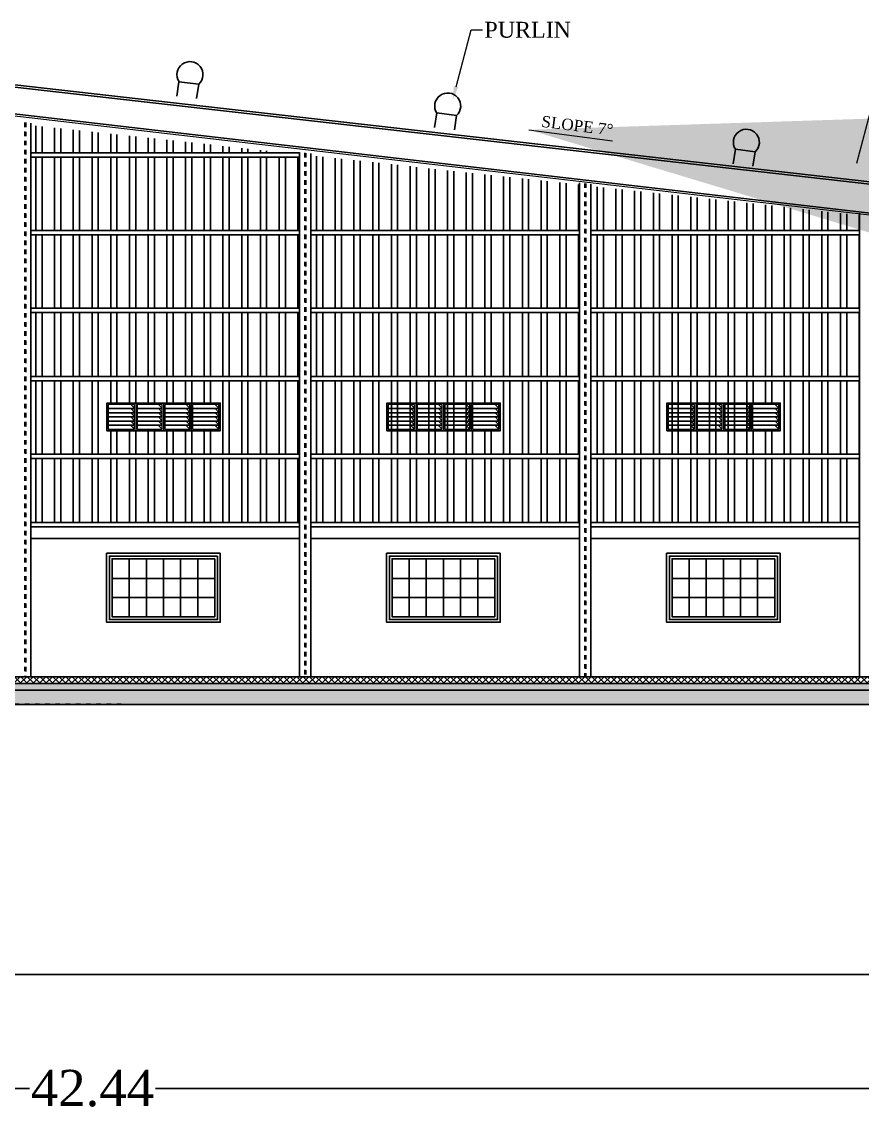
# Model space of a CAD drawing. Header units: metres. Extents: x -80702 to -80622, y -97322 to -97193.
# Drawn here: x -80652.72 to -80634.2, y -97251.03 to -97226.98 of the extents above; entities that cross this region are included whole.
import ezdxf
from ezdxf import colors
from ezdxf.entities.mleader import LeaderData, LeaderLine
from ezdxf.math import Vec2, Vec3

# ---------------------------------------------------------------- set-up
doc = ezdxf.new("R2010")
doc.units = ezdxf.units.M
doc.header["$MEASUREMENT"] = 0
doc.header["$PDMODE"] = 3
doc.header["$PDSIZE"] = -0.7
for name, pattern in [('1', [0]), ('BOUND', [8, 5, -1, 0, -1, 0, -1]), ('Dashed', [0.75, 0.5, -0.25]), ('DOT2', [0.125, 0, -0.125])]:
    doc.linetypes.add(name, pattern=pattern)
doc.styles.add('ANAND', font='times.ttf')
doc.styles.add('RS', font='romans.shx')
doc.styles.add('TIMES NEW ROMAN', font='times.ttf')
doc.dimstyles.new('Dim - 125', dxfattribs={"dimscale": 125, "dimtxt": 2, "dimasz": 2, "dimexe": 1, "dimexo": 1, "dimgap": 1, "dimtad": 1, "dimdec": 0, "dimrnd": 5, "dimzin": 3, "dimdsep": 46, "dimtxsty": 'RS', "dimcen": 0, "dimclrd": 1, "dimclre": 1, "dimclrt": 7, "dimadec": 0, "dimazin": 0, "dimtm": 1e-09, "dimtfac": 1, "dimtdec": 0, "dimtofl": 0, "dimtmove": 2, "dimatfit": 3, "dimfxl": 0, "dimtolj": 1, "dimtzin": 3, "dimlwd": 5, "dimlwe": 5, "dimarcsym": 0})
doc.dimstyles.new('style overrides', dxfattribs={"dimtxt": 0.3, "dimasz": 0.3, "dimexe": 0.18, "dimexo": 0.0625, "dimgap": 0.09, "dimtad": 0, "dimtih": 1, "dimtoh": 1, "dimzin": 0, "dimdsep": 46, "dimtxsty": 'Standard', "dimcen": 0.09, "dimadec": 0, "dimazin": 0, "dimtfac": 1, "dimtofl": 0, "dimtmove": 1, "dimatfit": 3, "dimfxl": 0, "dimtolj": 1, "dimtzin": 0, "dimarcsym": 0})

# ---------------------------------------------------------------- blocks, each defined once
blk = doc.blocks.new('*D20')
at = {"color": 0, "linetype": 'BOUND', "lineweight": -2}
blk.add_line((-80672.385, -97250.5), (-80672.385, -97250.32), dxfattribs=at)
at = {"color": 0, "linetype": '1', "lineweight": -2}
for p, q in [((-80629.946, -97250.5), (-80629.946, -97250.32)), ((-80672.085, -97250.5), (-80652.554, -97250.5)), ((-80630.246, -97250.5), (-80649.776, -97250.5))]:
    blk.add_line(p, q, dxfattribs=at)
for points in [[(-80672.085, -97250.45), (-80672.085, -97250.55), (-80672.385, -97250.5)], [(-80630.246, -97250.45), (-80630.246, -97250.55), (-80629.946, -97250.5)]]:
    blk.add_solid(points, dxfattribs=at)
at = {"layer": 'Defpoints', "color": 0, "linetype": '1', "lineweight": -2}
for p in [(-80672.385, -97250.5), (-80629.946, -97250.5), (-80629.946, -97250.5)]:
    blk.add_point(p, dxfattribs=at)
at = {"color": 0, "linetype": '1', "lineweight": -2, "insert": (-80651.165, -97250.5), "char_height": 0.8, "attachment_point": 5, "style": 'TIMES NEW ROMAN'}
blk.add_mtext('\\A1;42.44', dxfattribs=at)
blk = doc.blocks.new('*D22')
at = {"color": 0, "linetype": 'BOUND', "lineweight": -2}
blk.add_line((-80694.333, -97248.168), (-80694.333, -97247.808), dxfattribs=at)
at = {"color": 0, "linetype": '1', "lineweight": -2}
for p, q in [((-80629.716, -97248.168), (-80629.716, -97247.808)), ((-80694.033, -97247.988), (-80663.393, -97247.988)), ((-80630.016, -97247.988), (-80660.655, -97247.988))]:
    blk.add_line(p, q, dxfattribs=at)
for points in [[(-80694.033, -97247.938), (-80694.033, -97248.038), (-80694.333, -97247.988)], [(-80630.016, -97247.938), (-80630.016, -97248.038), (-80629.716, -97247.988)]]:
    blk.add_solid(points, dxfattribs=at)
at = {"layer": 'Defpoints', "color": 0, "linetype": '1', "lineweight": -2}
for p in [(-80629.716, -97247.988), (-80694.333, -97249.789), (-80629.716, -97249.789)]:
    blk.add_point(p, dxfattribs=at)
at = {"color": 0, "linetype": '1', "lineweight": -2, "insert": (-80662.024, -97247.988), "char_height": 0.8, "attachment_point": 5, "style": 'TIMES NEW ROMAN'}
blk.add_mtext('\\A1;64.62', dxfattribs=at)

msp = doc.modelspace()

# ---------------------------------------------------------------- hatches: boundary and pattern name
at = {"linetype": '1', "lineweight": -2}
h = msp.add_hatch(dxfattribs=at)
h.set_pattern_fill('ANSI32', color=0, scale=1.1, angle=45)
h.paths.add_polyline_path([(-80646.598, -97233.393), (-80652.52, -97233.393), (-80652.52, -97234.801), (-80646.598, -97234.801)])
h.paths.add_polyline_path([(-80646.598, -97231.68), (-80652.52, -97231.68), (-80652.52, -97233.296), (-80646.598, -97233.296)])
h.paths.add_polyline_path([(-80646.598, -97229.967), (-80652.52, -97229.967), (-80652.52, -97231.582), (-80646.598, -97231.582)])
h.paths.add_polyline_path([(-80652.52, -97229.261), (-80652.52, -97229.869), (-80646.927, -97229.869)])
h = msp.add_hatch(dxfattribs=at)
h.set_pattern_fill('ANSI32', color=0, scale=1.1, angle=45)
h.paths.add_polyline_path([(-80640.425, -97230.575), (-80646.348, -97229.932), (-80646.348, -97231.582), (-80640.425, -97231.582)])
h.paths.add_polyline_path([(-80640.425, -97231.68), (-80646.348, -97231.68), (-80646.348, -97233.296), (-80640.425, -97233.296)])
h.paths.add_polyline_path([(-80640.425, -97233.393), (-80646.348, -97233.393), (-80646.348, -97234.801), (-80640.425, -97234.801)])
h = msp.add_hatch(dxfattribs=at)
h.set_pattern_fill('ANSI32', color=0, scale=1.1, angle=45)
h.paths.add_polyline_path([(-80634.253, -97236.612), (-80640.175, -97236.612), (-80640.175, -97238.019), (-80634.253, -97238.019)])
h.paths.add_polyline_path([(-80634.253, -97234.898), (-80640.175, -97234.898), (-80640.175, -97236.514), (-80634.253, -97236.514)])
h.paths.add_polyline_path([(-80636.002, -97235.999), (-80638.502, -97235.999), (-80638.502, -97235.389), (-80636.002, -97235.389)], flags=16)
h.paths.add_polyline_path([(-80636.033, -97235.968), (-80636.612, -97235.968), (-80636.612, -97235.419), (-80636.033, -97235.419)], flags=0)
h.paths.add_polyline_path([(-80636.033, -97235.596), (-80636.12, -97235.596), (-80636.114, -97235.602), (-80636.027, -97235.602)], flags=0)
h.paths.add_polyline_path([(-80636.114, -97235.785), (-80636.027, -97235.877), (-80636.612, -97235.877), (-80636.612, -97235.871), (-80636.033, -97235.871), (-80636.114, -97235.785), (-80636.612, -97235.785), (-80636.612, -97235.779), (-80636.033, -97235.779), (-80636.114, -97235.694), (-80636.612, -97235.694), (-80636.612, -97235.688), (-80636.12, -97235.688), (-80636.027, -97235.785)], flags=0)
h.paths.add_polyline_path([(-80636.033, -97235.505), (-80636.612, -97235.505), (-80636.027, -97235.511)], flags=0)
h.paths.add_polyline_path([(-80636.642, -97235.999), (-80638.502, -97235.999), (-80638.502, -97235.389), (-80636.642, -97235.389)], flags=16)
h.paths.add_polyline_path([(-80636.673, -97235.968), (-80637.222, -97235.968), (-80637.222, -97235.419), (-80636.673, -97235.419)], flags=0)
h.paths.add_polyline_path([(-80636.76, -97235.505), (-80636.754, -97235.511), (-80636.667, -97235.511), (-80636.673, -97235.505)], flags=0)
h.paths.add_polyline_path([(-80636.754, -97235.785), (-80636.667, -97235.877), (-80637.222, -97235.877), (-80637.222, -97235.871), (-80636.673, -97235.871), (-80636.754, -97235.785), (-80637.222, -97235.785), (-80637.222, -97235.779), (-80636.673, -97235.779), (-80636.754, -97235.694), (-80637.222, -97235.694), (-80637.222, -97235.688), (-80636.673, -97235.688), (-80636.754, -97235.602), (-80637.222, -97235.602), (-80637.222, -97235.596), (-80636.76, -97235.596), (-80636.667, -97235.694), (-80636.754, -97235.694), (-80636.667, -97235.785)], flags=0)
h.paths.add_polyline_path([(-80637.283, -97235.968), (-80637.832, -97235.968), (-80637.832, -97235.419), (-80637.283, -97235.419)], flags=0)
h.paths.add_polyline_path([(-80637.37, -97235.505), (-80637.364, -97235.511), (-80637.277, -97235.511), (-80637.283, -97235.505)], flags=0)
h.paths.add_polyline_path([(-80637.364, -97235.785), (-80637.277, -97235.877), (-80637.832, -97235.877), (-80637.832, -97235.871), (-80637.283, -97235.871), (-80637.364, -97235.785), (-80637.832, -97235.785), (-80637.832, -97235.779), (-80637.283, -97235.779), (-80637.364, -97235.694), (-80637.832, -97235.694), (-80637.832, -97235.688), (-80637.283, -97235.688), (-80637.364, -97235.602), (-80637.832, -97235.602), (-80637.832, -97235.596), (-80637.37, -97235.596), (-80637.277, -97235.694), (-80637.364, -97235.694), (-80637.277, -97235.785)], flags=0)
h.paths.add_polyline_path([(-80637.893, -97235.968), (-80638.472, -97235.968), (-80638.472, -97235.419), (-80637.893, -97235.419)], flags=0)
h.paths.add_polyline_path([(-80637.893, -97235.505), (-80637.98, -97235.505), (-80637.974, -97235.511), (-80637.887, -97235.511)], flags=0)
h.paths.add_polyline_path([(-80637.974, -97235.785), (-80637.887, -97235.877), (-80638.472, -97235.877), (-80638.472, -97235.871), (-80637.893, -97235.871), (-80637.974, -97235.785), (-80638.472, -97235.785), (-80638.472, -97235.779), (-80637.893, -97235.779), (-80637.974, -97235.694), (-80638.472, -97235.694), (-80638.472, -97235.688), (-80637.893, -97235.688), (-80637.974, -97235.602), (-80638.472, -97235.602), (-80638.472, -97235.596), (-80637.98, -97235.596), (-80637.887, -97235.694), (-80637.974, -97235.694), (-80637.887, -97235.785)], flags=0)
h.paths.add_polyline_path([(-80634.253, -97233.393), (-80640.175, -97233.393), (-80640.175, -97234.801), (-80634.253, -97234.801)])
h.paths.add_polyline_path([(-80634.253, -97231.68), (-80640.175, -97231.68), (-80640.175, -97233.296), (-80634.253, -97233.296)])
h.paths.add_polyline_path([(-80640.175, -97230.603), (-80640.175, -97231.582), (-80634.253, -97231.582), (-80634.253, -97231.246)])
h = msp.add_hatch(dxfattribs=at)
h.set_pattern_fill('ANSI32', color=0, scale=1.1, angle=45)
h.paths.add_polyline_path([(-80652.52, -97236.514), (-80646.598, -97236.514), (-80646.598, -97234.898), (-80652.52, -97234.898)])
h.paths.add_polyline_path([(-80650.847, -97235.389), (-80648.347, -97235.389), (-80648.347, -97235.999), (-80650.847, -97235.999)], flags=16)
h.paths.add_polyline_path([(-80650.846, -97235.389), (-80648.987, -97235.389), (-80648.987, -97235.999), (-80650.846, -97235.999)], flags=0)
h.paths.add_polyline_path([(-80650.816, -97235.419), (-80650.237, -97235.419), (-80650.237, -97235.968), (-80650.816, -97235.968)], flags=0)
h.paths.add_polyline_path([(-80650.816, -97235.602), (-80650.318, -97235.602), (-80650.324, -97235.596), (-80650.816, -97235.596)], flags=0)
h.paths.add_polyline_path([(-80650.816, -97235.688), (-80650.324, -97235.688), (-80650.231, -97235.785), (-80650.318, -97235.785), (-80650.231, -97235.877), (-80650.816, -97235.877)], flags=0)
h.paths.add_polyline_path([(-80650.816, -97235.511), (-80650.816, -97235.505), (-80650.324, -97235.505), (-80650.318, -97235.511)], flags=0)
h.paths.add_polyline_path([(-80650.176, -97235.419), (-80649.627, -97235.419), (-80649.627, -97235.968), (-80650.176, -97235.968)], flags=0)
h.paths.add_polyline_path([(-80650.176, -97235.602), (-80649.708, -97235.602), (-80649.714, -97235.596), (-80650.176, -97235.596)], flags=0)
h.paths.add_polyline_path([(-80650.176, -97235.688), (-80649.714, -97235.688), (-80649.621, -97235.785), (-80649.708, -97235.785), (-80649.621, -97235.877), (-80650.176, -97235.877)], flags=0)
h.paths.add_polyline_path([(-80650.176, -97235.505), (-80650.176, -97235.511), (-80649.708, -97235.511), (-80649.714, -97235.505)], flags=0)
h.paths.add_polyline_path([(-80649.566, -97235.419), (-80649.017, -97235.419), (-80649.017, -97235.968), (-80649.566, -97235.968)], flags=0)
h.paths.add_polyline_path([(-80649.017, -97235.505), (-80649.104, -97235.505), (-80649.098, -97235.511), (-80649.011, -97235.511)], flags=0)
h.paths.add_polyline_path([(-80649.566, -97235.688), (-80649.017, -97235.688), (-80649.098, -97235.602), (-80649.566, -97235.602)], flags=0)
h.paths.add_polyline_path([(-80648.956, -97235.419), (-80648.377, -97235.419), (-80648.377, -97235.968), (-80648.956, -97235.968)], flags=0)
h.paths.add_polyline_path([(-80648.956, -97235.511), (-80648.458, -97235.511), (-80648.464, -97235.505), (-80648.956, -97235.505)], flags=0)
h.paths.add_polyline_path([(-80648.956, -97235.688), (-80648.377, -97235.688), (-80648.458, -97235.602), (-80648.956, -97235.602)], flags=0)
h = msp.add_hatch(dxfattribs=at)
h.set_pattern_fill('ANSI32', color=0, scale=1.1, angle=45)
h.paths.add_polyline_path([(-80646.348, -97234.898), (-80646.348, -97236.514), (-80640.425, -97236.514), (-80640.425, -97234.898)])
h.paths.add_polyline_path([(-80642.175, -97235.999), (-80644.675, -97235.999), (-80644.675, -97235.389), (-80642.175, -97235.389)], flags=16)
h.paths.add_polyline_path([(-80642.205, -97235.968), (-80642.784, -97235.968), (-80642.784, -97235.419), (-80642.205, -97235.419)], flags=0)
h.paths.add_polyline_path([(-80642.199, -97235.877), (-80642.205, -97235.871), (-80642.298, -97235.871), (-80642.292, -97235.877)], flags=0)
h.paths.add_polyline_path([(-80642.292, -97235.505), (-80642.286, -97235.511), (-80642.199, -97235.511), (-80642.205, -97235.505)], flags=0)
h.paths.add_polyline_path([(-80642.199, -97235.694), (-80642.286, -97235.694), (-80642.199, -97235.785), (-80642.784, -97235.785), (-80642.784, -97235.596), (-80642.292, -97235.596)], flags=0)
h.paths.add_polyline_path([(-80642.815, -97235.999), (-80644.674, -97235.999), (-80644.674, -97235.389), (-80642.815, -97235.389)], flags=16)
h.paths.add_polyline_path([(-80642.845, -97235.968), (-80643.394, -97235.968), (-80643.394, -97235.419), (-80642.845, -97235.419)], flags=0)
h.paths.add_polyline_path([(-80642.839, -97235.877), (-80642.845, -97235.871), (-80642.938, -97235.871), (-80642.932, -97235.877)], flags=0)
h.paths.add_polyline_path([(-80642.932, -97235.505), (-80642.926, -97235.511), (-80642.839, -97235.511), (-80642.845, -97235.505)], flags=0)
h.paths.add_polyline_path([(-80642.845, -97235.779), (-80643.394, -97235.779), (-80642.839, -97235.785)], flags=0)
h.paths.add_polyline_path([(-80643.455, -97235.968), (-80644.004, -97235.968), (-80644.004, -97235.419), (-80643.455, -97235.419)], flags=0)
h.paths.add_polyline_path([(-80643.449, -97235.877), (-80643.455, -97235.871), (-80643.548, -97235.871), (-80643.542, -97235.877)], flags=0)
h.paths.add_polyline_path([(-80643.455, -97235.505), (-80643.542, -97235.505), (-80643.536, -97235.511), (-80643.449, -97235.511)], flags=0)
h.paths.add_polyline_path([(-80644.004, -97235.779), (-80644.004, -97235.785), (-80643.449, -97235.785), (-80643.455, -97235.779)], flags=0)
h.paths.add_polyline_path([(-80644.065, -97235.968), (-80644.644, -97235.968), (-80644.644, -97235.419), (-80644.065, -97235.419)], flags=0)
h.paths.add_polyline_path([(-80644.059, -97235.877), (-80644.065, -97235.871), (-80644.157, -97235.871), (-80644.152, -97235.877)], flags=0)
h.paths.add_polyline_path([(-80644.059, -97235.785), (-80644.065, -97235.779), (-80644.644, -97235.779), (-80644.644, -97235.785)], flags=0)
h.paths.add_polyline_path([(-80644.152, -97235.505), (-80644.146, -97235.511), (-80644.059, -97235.511), (-80644.065, -97235.505)], flags=0)
h.paths.add_polyline_path([(-80644.644, -97235.688), (-80644.644, -97235.694), (-80644.059, -97235.694), (-80644.065, -97235.688)], flags=0)
h.paths.add_polyline_path([(-80646.348, -97236.612), (-80646.348, -97238.019), (-80640.425, -97238.019), (-80640.425, -97236.612)])
h = msp.add_hatch(dxfattribs=at)
h.set_pattern_fill('ANSI32', color=0, scale=1.1, angle=45)
h.paths.add_polyline_path([(-80646.598, -97236.612), (-80652.52, -97236.612), (-80652.52, -97238.019), (-80646.598, -97238.019)])
h = msp.add_hatch()
h.set_pattern_fill('ANSI37', color=0, scale=0.8, style=0)
h.set_pattern_definition([(45, (2.39492, -20.17312), (-0.070710678124, 0.070710678124), []), (135, (2.39492, -20.17312), (-0.070710678124, -0.070710678124), [])])
h.paths.add_polyline_path([(-80627.939, -97241.422), (-80690.873, -97241.422), (-80690.874, -97241.572), (-80627.939, -97241.572), (-80627.939, -97241.497)])
h = msp.add_hatch()
h.set_pattern_fill('AR-CONC', color=0, scale=0.03, style=0)
h.set_pattern_definition([(50, (2.39492, -20.17312), (0.2151780548, -0.0188256405), [0.0225, -0.24750000002]), (355, (2.39492, -20.17312), (-0.0416254001, 0.22565764013), [0.018, -0.198]), (100.45144446, (2.41285, -20.1747), (0.17355265403, 0.2068319973), [0.0191220576, -0.2103426336]), (46.1842, (2.39492, -20.11312), (0.3201723992, -0.04965578424), [0.03375, -0.37125]), (96.6356355, (2.4216, -20.11726), (0.2803985837, 0.29223558026), [0.0286831026, -0.315514128]), (351.184164, (2.3949, -20.11312), (0.2803985835, 0.2922355801), [0.027, -0.2970000003]), (21, (2.42492, -20.12812), (0.17907211565, -0.1207856672), [0.0225, -0.24750000002]), (326, (2.42492, -20.12812), (0.0729945996, 0.21754501353), [0.018, -0.198]), (71.45144474, (2.43984, -20.13819), (0.25206671304, 0.09675934585), [0.019122057, -0.2103426336]), (37.5, (2.39492, -20.17312), (0.003647956595, 0.099868156157), [0, -0.19560000002, 0, -0.20100000002, 0, -0.19875000002]), (7.5, (2.39492, -20.17312), (0.07892086124, 0.11832351357), [0, -0.11460000001, 0, -0.19110000002, 0, -0.07575000001]), (327.5, (2.32802, -20.17312), (0.160146730864, -0.00676646152), [0, -0.075, 0, -0.23400000002, 0, -0.31050000002]), (317.5, (2.29802, -20.17312), (0.17495585082, 0.0300314947), [0, -0.0975, 0, -0.15540000001, 0, -0.22050000002])])
h.paths.add_polyline_path([(-80627.939, -97241.572), (-80690.874, -97241.572), (-80690.875, -97241.722), (-80627.939, -97241.722), (-80627.939, -97241.647)])
h = msp.add_hatch()
h.set_pattern_fill('AR-SAND', color=0, scale=0.1, style=0)
h.set_pattern_definition([(37.5, (2.39492, -20.17312), (-0.00629933581, 0.19268237692), [0, -0.15200000001, 0, -0.17000000001, 0, -0.16250000001]), (7.5, (2.39492, -20.17312), (0.17697767054, 0.28221460655), [0, -0.082, 0, -0.13700000001, 0, -0.0525]), (327.5, (2.27192, -20.17312), (0.3114141862, 0.00056590535), [0, -0.05, 0, -0.18000000001, 0, -0.23500000002]), (317.5, (2.27192, -20.17312), (0.3006126605, 0.0877675565), [0, -0.025, 0, -0.118, 0, -0.13500000001])])
h.paths.add_polyline_path([(-80627.939, -97241.722), (-80690.875, -97241.722), (-80690.878, -97242.033), (-80627.939, -97242.034), (-80627.939, -97241.878)])

# ---------------------------------------------------------------- linework, layer by layer
at = {"color": 0}
for p, q in [((-80629.624, -97231.013), (-80661.895, -97227.351)), ((-80629.624, -97231.063), (-80661.895, -97227.401)), ((-80661.895, -97227.967), (-80629.971, -97231.668)), ((-80649.306, -97228.621), (-80649.257, -97228.303)), ((-80648.869, -97228.674), (-80648.82, -97228.359)), ((-80643.624, -97229.312), (-80643.575, -97228.993)), ((-80643.187, -97229.365), (-80643.138, -97229.049)), ((-80652.52, -97241.422), (-80652.52, -97229.218)), ((-80652.52, -97229.869), (-80646.598, -97229.869)), ((-80646.598, -97241.422), (-80646.598, -97229.862)), ((-80646.348, -97241.422), (-80646.348, -97229.889)), ((-80637.04, -97230.112), (-80636.991, -97229.793)), ((-80636.603, -97230.165), (-80636.554, -97229.85)), ((-80652.52, -97229.967), (-80646.598, -97229.967)), ((-80640.425, -97241.422), (-80640.425, -97230.532)), ((-80640.175, -97241.422), (-80640.175, -97230.56)), ((-80634.253, -97241.422), (-80634.253, -97231.203)), ((-80652.52, -97231.582), (-80646.598, -97231.582)), ((-80646.348, -97231.582), (-80640.425, -97231.582)), ((-80640.175, -97231.582), (-80634.253, -97231.582)), ((-80652.52, -97231.68), (-80646.598, -97231.68)), ((-80646.348, -97231.68), (-80640.425, -97231.68)), ((-80640.175, -97231.68), (-80634.253, -97231.68)), ((-80652.52, -97233.296), (-80646.598, -97233.296)), ((-80646.348, -97233.296), (-80640.425, -97233.296)), ((-80640.175, -97233.296), (-80634.253, -97233.296)), ((-80652.52, -97233.393), (-80646.598, -97233.393)), ((-80646.348, -97233.393), (-80640.425, -97233.393)), ((-80640.175, -97233.393), (-80634.253, -97233.393)), ((-80652.52, -97234.801), (-80646.598, -97234.801)), ((-80652.52, -97234.898), (-80646.598, -97234.898)), ((-80646.348, -97234.801), (-80640.425, -97234.801)), ((-80646.348, -97234.898), (-80640.425, -97234.898)), ((-80640.175, -97234.801), (-80634.253, -97234.801)), ((-80640.175, -97234.898), (-80634.253, -97234.898)), ((-80652.52, -97236.514), (-80646.598, -97236.514)), ((-80652.52, -97236.612), (-80646.598, -97236.612)), ((-80646.348, -97236.514), (-80640.425, -97236.514)), ((-80646.348, -97236.612), (-80640.425, -97236.612)), ((-80640.175, -97236.514), (-80634.253, -97236.514)), ((-80640.175, -97236.612), (-80634.253, -97236.612)), ((-80652.52, -97238.019), (-80646.598, -97238.019)), ((-80646.348, -97238.019), (-80640.425, -97238.019)), ((-80640.175, -97238.019), (-80634.253, -97238.019)), ((-80652.52, -97238.117), (-80646.598, -97238.117)), ((-80646.348, -97238.117), (-80640.425, -97238.117)), ((-80640.175, -97238.117), (-80634.253, -97238.117)), ((-80629.946, -97241.422), (-80693.715, -97241.422)), ((-80629.946, -97241.422), (-80642.278, -97241.422)), ((-80630.074, -97242.034), (-80693.715, -97242.033))]:
    msp.add_line(p, q, dxfattribs=at)
at = {"color": 0, "lineweight": 5}
for p, q in [((-80661.895, -97228.011), (-80630.014, -97231.707)), ((-80650.816, -97235.419), (-80650.816, -97235.968)), ((-80650.237, -97235.505), (-80650.318, -97235.419)), ((-80650.207, -97235.389), (-80650.207, -97235.999)), ((-80650.176, -97235.419), (-80650.176, -97235.968)), ((-80649.627, -97235.505), (-80649.708, -97235.419)), ((-80649.597, -97235.389), (-80649.597, -97235.999)), ((-80649.566, -97235.419), (-80649.566, -97235.968)), ((-80649.017, -97235.505), (-80649.098, -97235.419)), ((-80648.987, -97235.389), (-80648.987, -97235.999)), ((-80648.987, -97235.389), (-80648.987, -97235.999)), ((-80648.956, -97235.419), (-80648.956, -97235.968)), ((-80648.377, -97235.505), (-80648.458, -97235.419)), ((-80648.347, -97235.389), (-80648.347, -97235.999)), ((-80644.644, -97235.419), (-80644.644, -97235.968)), ((-80644.065, -97235.505), (-80644.146, -97235.419)), ((-80644.034, -97235.389), (-80644.034, -97235.999)), ((-80644.004, -97235.419), (-80644.004, -97235.968)), ((-80643.455, -97235.505), (-80643.536, -97235.419)), ((-80643.424, -97235.389), (-80643.424, -97235.999)), ((-80643.394, -97235.419), (-80643.394, -97235.968)), ((-80642.845, -97235.505), (-80642.926, -97235.419)), ((-80642.815, -97235.389), (-80642.815, -97235.999)), ((-80642.815, -97235.389), (-80642.815, -97235.999)), ((-80642.784, -97235.419), (-80642.784, -97235.968)), ((-80642.205, -97235.505), (-80642.286, -97235.419)), ((-80642.175, -97235.389), (-80642.175, -97235.999)), ((-80638.472, -97235.419), (-80638.472, -97235.968)), ((-80637.893, -97235.505), (-80637.974, -97235.419)), ((-80637.862, -97235.389), (-80637.862, -97235.999)), ((-80637.832, -97235.419), (-80637.832, -97235.968)), ((-80637.283, -97235.505), (-80637.364, -97235.419)), ((-80637.252, -97235.389), (-80637.252, -97235.999)), ((-80637.222, -97235.419), (-80637.222, -97235.968)), ((-80636.673, -97235.505), (-80636.754, -97235.419)), ((-80636.642, -97235.389), (-80636.642, -97235.999)), ((-80636.642, -97235.389), (-80636.642, -97235.999)), ((-80636.612, -97235.419), (-80636.612, -97235.968)), ((-80636.033, -97235.505), (-80636.114, -97235.419)), ((-80636.002, -97235.389), (-80636.002, -97235.999)), ((-80650.816, -97235.505), (-80650.237, -97235.505)), ((-80650.816, -97235.511), (-80650.237, -97235.511)), ((-80650.816, -97235.596), (-80650.237, -97235.596)), ((-80650.816, -97235.602), (-80650.237, -97235.602)), ((-80650.816, -97235.688), (-80650.237, -97235.688)), ((-80650.816, -97235.694), (-80650.237, -97235.694)), ((-80650.237, -97235.596), (-80650.318, -97235.511)), ((-80650.237, -97235.688), (-80650.318, -97235.602)), ((-80650.237, -97235.779), (-80650.318, -97235.694)), ((-80650.176, -97235.505), (-80649.627, -97235.505)), ((-80650.176, -97235.511), (-80649.627, -97235.511)), ((-80650.176, -97235.596), (-80649.627, -97235.596)), ((-80650.176, -97235.602), (-80649.627, -97235.602)), ((-80650.176, -97235.688), (-80649.627, -97235.688)), ((-80650.176, -97235.694), (-80649.627, -97235.694)), ((-80649.627, -97235.596), (-80649.708, -97235.511)), ((-80649.627, -97235.688), (-80649.708, -97235.602)), ((-80649.627, -97235.779), (-80649.708, -97235.694)), ((-80649.566, -97235.505), (-80649.017, -97235.505)), ((-80649.566, -97235.511), (-80649.017, -97235.511)), ((-80649.566, -97235.596), (-80649.017, -97235.596)), ((-80649.566, -97235.602), (-80649.017, -97235.602)), ((-80649.566, -97235.688), (-80649.017, -97235.688)), ((-80649.566, -97235.694), (-80649.017, -97235.694)), ((-80649.017, -97235.596), (-80649.098, -97235.511)), ((-80649.017, -97235.688), (-80649.098, -97235.602)), ((-80649.017, -97235.779), (-80649.098, -97235.694)), ((-80648.956, -97235.505), (-80648.377, -97235.505)), ((-80648.956, -97235.511), (-80648.377, -97235.511)), ((-80648.956, -97235.596), (-80648.377, -97235.596)), ((-80648.956, -97235.602), (-80648.377, -97235.602)), ((-80648.956, -97235.688), (-80648.377, -97235.688)), ((-80648.956, -97235.694), (-80648.377, -97235.694)), ((-80648.377, -97235.596), (-80648.458, -97235.511)), ((-80648.377, -97235.688), (-80648.458, -97235.602)), ((-80648.377, -97235.779), (-80648.458, -97235.694)), ((-80644.644, -97235.505), (-80644.065, -97235.505)), ((-80644.644, -97235.511), (-80644.065, -97235.511)), ((-80644.644, -97235.596), (-80644.065, -97235.596)), ((-80644.644, -97235.602), (-80644.065, -97235.602)), ((-80644.644, -97235.688), (-80644.065, -97235.688)), ((-80644.644, -97235.694), (-80644.065, -97235.694)), ((-80644.065, -97235.596), (-80644.146, -97235.511)), ((-80644.065, -97235.688), (-80644.146, -97235.602)), ((-80644.065, -97235.779), (-80644.146, -97235.694)), ((-80644.004, -97235.505), (-80643.455, -97235.505)), ((-80644.004, -97235.511), (-80643.455, -97235.511)), ((-80644.004, -97235.596), (-80643.455, -97235.596)), ((-80644.004, -97235.602), (-80643.455, -97235.602)), ((-80644.004, -97235.688), (-80643.455, -97235.688)), ((-80644.004, -97235.694), (-80643.455, -97235.694)), ((-80643.455, -97235.596), (-80643.536, -97235.511)), ((-80643.455, -97235.688), (-80643.536, -97235.602)), ((-80643.455, -97235.779), (-80643.536, -97235.694)), ((-80643.394, -97235.505), (-80642.845, -97235.505)), ((-80643.394, -97235.511), (-80642.845, -97235.511)), ((-80643.394, -97235.596), (-80642.845, -97235.596)), ((-80643.394, -97235.602), (-80642.845, -97235.602)), ((-80643.394, -97235.688), (-80642.845, -97235.688)), ((-80643.394, -97235.694), (-80642.845, -97235.694)), ((-80642.845, -97235.596), (-80642.926, -97235.511)), ((-80642.845, -97235.688), (-80642.926, -97235.602)), ((-80642.845, -97235.779), (-80642.926, -97235.694)), ((-80642.784, -97235.505), (-80642.205, -97235.505)), ((-80642.784, -97235.511), (-80642.205, -97235.511)), ((-80642.784, -97235.596), (-80642.205, -97235.596)), ((-80642.784, -97235.602), (-80642.205, -97235.602)), ((-80642.784, -97235.688), (-80642.205, -97235.688)), ((-80642.784, -97235.694), (-80642.205, -97235.694)), ((-80642.205, -97235.596), (-80642.286, -97235.511)), ((-80642.205, -97235.688), (-80642.286, -97235.602)), ((-80642.205, -97235.779), (-80642.286, -97235.694)), ((-80638.472, -97235.505), (-80637.893, -97235.505)), ((-80638.472, -97235.511), (-80637.893, -97235.511)), ((-80638.472, -97235.596), (-80637.893, -97235.596)), ((-80638.472, -97235.602), (-80637.893, -97235.602)), ((-80638.472, -97235.688), (-80637.893, -97235.688)), ((-80638.472, -97235.694), (-80637.893, -97235.694)), ((-80637.893, -97235.596), (-80637.974, -97235.511)), ((-80637.893, -97235.688), (-80637.974, -97235.602)), ((-80637.893, -97235.779), (-80637.974, -97235.694)), ((-80637.832, -97235.505), (-80637.283, -97235.505)), ((-80637.832, -97235.511), (-80637.283, -97235.511)), ((-80637.832, -97235.596), (-80637.283, -97235.596)), ((-80637.832, -97235.602), (-80637.283, -97235.602)), ((-80637.832, -97235.688), (-80637.283, -97235.688)), ((-80637.832, -97235.694), (-80637.283, -97235.694)), ((-80637.283, -97235.596), (-80637.364, -97235.511)), ((-80637.283, -97235.688), (-80637.364, -97235.602)), ((-80637.283, -97235.779), (-80637.364, -97235.694)), ((-80637.222, -97235.505), (-80636.673, -97235.505)), ((-80637.222, -97235.511), (-80636.673, -97235.511)), ((-80637.222, -97235.596), (-80636.673, -97235.596)), ((-80637.222, -97235.602), (-80636.673, -97235.602)), ((-80637.222, -97235.688), (-80636.673, -97235.688)), ((-80637.222, -97235.694), (-80636.673, -97235.694)), ((-80636.673, -97235.596), (-80636.754, -97235.511)), ((-80636.673, -97235.688), (-80636.754, -97235.602)), ((-80636.673, -97235.779), (-80636.754, -97235.694)), ((-80636.612, -97235.505), (-80636.033, -97235.505)), ((-80636.612, -97235.511), (-80636.033, -97235.511)), ((-80636.612, -97235.596), (-80636.033, -97235.596)), ((-80636.612, -97235.602), (-80636.033, -97235.602)), ((-80636.612, -97235.688), (-80636.033, -97235.688)), ((-80636.612, -97235.694), (-80636.033, -97235.694)), ((-80636.033, -97235.596), (-80636.114, -97235.511)), ((-80636.033, -97235.688), (-80636.114, -97235.602)), ((-80636.033, -97235.779), (-80636.114, -97235.694)), ((-80650.816, -97235.779), (-80650.237, -97235.779)), ((-80650.816, -97235.785), (-80650.237, -97235.785)), ((-80650.816, -97235.871), (-80650.237, -97235.871)), ((-80650.816, -97235.877), (-80650.237, -97235.877)), ((-80650.237, -97235.968), (-80650.324, -97235.877)), ((-80650.237, -97235.871), (-80650.318, -97235.785)), ((-80650.176, -97235.779), (-80649.627, -97235.779)), ((-80650.176, -97235.785), (-80649.627, -97235.785)), ((-80650.176, -97235.871), (-80649.627, -97235.871)), ((-80650.176, -97235.877), (-80649.627, -97235.877)), ((-80649.627, -97235.968), (-80649.714, -97235.877)), ((-80649.627, -97235.871), (-80649.708, -97235.785)), ((-80649.566, -97235.779), (-80649.017, -97235.779)), ((-80649.566, -97235.785), (-80649.017, -97235.785)), ((-80649.566, -97235.871), (-80649.017, -97235.871)), ((-80649.566, -97235.877), (-80649.017, -97235.877)), ((-80649.017, -97235.968), (-80649.104, -97235.877)), ((-80649.017, -97235.871), (-80649.098, -97235.785)), ((-80648.956, -97235.779), (-80648.377, -97235.779)), ((-80648.956, -97235.785), (-80648.377, -97235.785)), ((-80648.956, -97235.871), (-80648.377, -97235.871)), ((-80648.956, -97235.877), (-80648.377, -97235.877)), ((-80648.377, -97235.968), (-80648.464, -97235.877)), ((-80648.377, -97235.871), (-80648.458, -97235.785)), ((-80644.644, -97235.779), (-80644.065, -97235.779)), ((-80644.644, -97235.785), (-80644.065, -97235.785)), ((-80644.644, -97235.871), (-80644.065, -97235.871)), ((-80644.644, -97235.877), (-80644.065, -97235.877)), ((-80644.065, -97235.968), (-80644.152, -97235.877)), ((-80644.065, -97235.871), (-80644.146, -97235.785)), ((-80644.004, -97235.779), (-80643.455, -97235.779)), ((-80644.004, -97235.785), (-80643.455, -97235.785)), ((-80644.004, -97235.871), (-80643.455, -97235.871)), ((-80644.004, -97235.877), (-80643.455, -97235.877)), ((-80643.455, -97235.968), (-80643.542, -97235.877)), ((-80643.455, -97235.871), (-80643.536, -97235.785)), ((-80643.394, -97235.779), (-80642.845, -97235.779)), ((-80643.394, -97235.785), (-80642.845, -97235.785)), ((-80643.394, -97235.871), (-80642.845, -97235.871)), ((-80643.394, -97235.877), (-80642.845, -97235.877)), ((-80642.845, -97235.968), (-80642.932, -97235.877)), ((-80642.845, -97235.871), (-80642.926, -97235.785)), ((-80642.784, -97235.779), (-80642.205, -97235.779)), ((-80642.784, -97235.785), (-80642.205, -97235.785)), ((-80642.784, -97235.871), (-80642.205, -97235.871)), ((-80642.784, -97235.877), (-80642.205, -97235.877)), ((-80642.205, -97235.968), (-80642.292, -97235.877)), ((-80642.205, -97235.871), (-80642.286, -97235.785)), ((-80638.472, -97235.779), (-80637.893, -97235.779)), ((-80638.472, -97235.785), (-80637.893, -97235.785)), ((-80638.472, -97235.871), (-80637.893, -97235.871)), ((-80638.472, -97235.877), (-80637.893, -97235.877)), ((-80637.893, -97235.968), (-80637.979, -97235.877)), ((-80637.893, -97235.871), (-80637.974, -97235.785)), ((-80637.832, -97235.779), (-80637.283, -97235.779)), ((-80637.832, -97235.785), (-80637.283, -97235.785)), ((-80637.832, -97235.871), (-80637.283, -97235.871)), ((-80637.832, -97235.877), (-80637.283, -97235.877)), ((-80637.283, -97235.968), (-80637.37, -97235.877)), ((-80637.283, -97235.871), (-80637.364, -97235.785)), ((-80637.222, -97235.779), (-80636.673, -97235.779)), ((-80637.222, -97235.785), (-80636.673, -97235.785)), ((-80637.222, -97235.871), (-80636.673, -97235.871)), ((-80637.222, -97235.877), (-80636.673, -97235.877)), ((-80636.673, -97235.968), (-80636.76, -97235.877)), ((-80636.673, -97235.871), (-80636.754, -97235.785)), ((-80636.612, -97235.779), (-80636.033, -97235.779)), ((-80636.612, -97235.785), (-80636.033, -97235.785)), ((-80636.612, -97235.871), (-80636.033, -97235.871)), ((-80636.612, -97235.877), (-80636.033, -97235.877)), ((-80636.033, -97235.968), (-80636.12, -97235.877)), ((-80636.033, -97235.871), (-80636.114, -97235.785))]:
    msp.add_line(p, q, dxfattribs=at)
at = {"color": 0, "linetype": '1', "lineweight": -2}
for p, q in [((-80648.82, -97228.359), (-80649.257, -97228.303)), ((-80643.138, -97229.049), (-80643.575, -97228.993)), ((-80636.554, -97229.85), (-80636.991, -97229.793)), ((-80646.598, -97238.372), (-80652.52, -97238.372)), ((-80640.425, -97238.372), (-80646.348, -97238.372)), ((-80634.253, -97238.372), (-80640.175, -97238.372))]:
    msp.add_line(p, q, dxfattribs=at)
at = {"color": 0, "linetype": 'Dashed', "ltscale": 0.2}
for p, q in [((-80652.655, -97229.204), (-80652.655, -97241.422)), ((-80652.635, -97229.206), (-80652.635, -97241.422)), ((-80646.483, -97229.874), (-80646.483, -97241.422)), ((-80646.463, -97229.876), (-80646.463, -97241.422)), ((-80640.31, -97230.545), (-80640.31, -97241.422)), ((-80640.29, -97230.547), (-80640.29, -97241.422))]:
    msp.add_line(p, q, dxfattribs=at)
at = {"color": 0, "lineweight": -3, "ltscale": 0.2}
for p, q in [((-80650.354, -97238.822), (-80650.354, -97240.102)), ((-80649.977, -97238.822), (-80649.977, -97240.102)), ((-80649.599, -97238.822), (-80649.599, -97240.102)), ((-80649.222, -97238.822), (-80649.222, -97240.102)), ((-80648.844, -97238.822), (-80648.844, -97240.102)), ((-80644.182, -97238.822), (-80644.182, -97240.102)), ((-80643.805, -97238.822), (-80643.805, -97240.102)), ((-80643.427, -97238.822), (-80643.427, -97240.102)), ((-80643.05, -97238.822), (-80643.05, -97240.102)), ((-80642.672, -97238.822), (-80642.672, -97240.102)), ((-80638.01, -97238.822), (-80638.01, -97240.102)), ((-80637.632, -97238.822), (-80637.632, -97240.102)), ((-80637.255, -97238.822), (-80637.255, -97240.102)), ((-80636.877, -97238.822), (-80636.877, -97240.102)), ((-80636.5, -97238.822), (-80636.5, -97240.102)), ((-80650.732, -97239.255), (-80648.467, -97239.255)), ((-80644.559, -97239.255), (-80642.295, -97239.255)), ((-80638.387, -97239.255), (-80636.122, -97239.255)), ((-80650.732, -97239.679), (-80648.467, -97239.679)), ((-80644.559, -97239.679), (-80642.295, -97239.679)), ((-80638.387, -97239.679), (-80636.122, -97239.679))]:
    msp.add_line(p, q, dxfattribs=at)
at = {"color": 0, "linetype": 'DOT2', "lineweight": -2}
msp.add_line((-80650.081, -97242.032), (-80674.411, -97242.03), dxfattribs=at)
at = {"color": 0}
for points in [[(-80648.347, -97235.389), (-80650.847, -97235.389), (-80650.847, -97235.999), (-80648.347, -97235.999)], [(-80642.175, -97235.389), (-80644.675, -97235.389), (-80644.675, -97235.999), (-80642.175, -97235.999)], [(-80636.002, -97235.389), (-80638.502, -97235.389), (-80638.502, -97235.999), (-80636.002, -97235.999)]]:
    msp.add_lwpolyline(points, close=True, dxfattribs=at)
at = {"color": 0, "linetype": '1', "lineweight": -2}
for points in [[(-80650.847, -97235.389), (-80648.347, -97235.389), (-80648.347, -97235.999), (-80650.847, -97235.999)], [(-80644.674, -97235.389), (-80642.175, -97235.389), (-80642.175, -97235.999), (-80644.674, -97235.999)], [(-80638.502, -97235.389), (-80636.002, -97235.389), (-80636.002, -97235.999), (-80638.502, -97235.999)]]:
    msp.add_lwpolyline(points, close=True, dxfattribs=at)
at = {"color": 0, "lineweight": 5}
for points in [[(-80648.987, -97235.389), (-80650.846, -97235.389), (-80650.846, -97235.999), (-80648.987, -97235.999)], [(-80642.815, -97235.389), (-80644.674, -97235.389), (-80644.674, -97235.999), (-80642.815, -97235.999)], [(-80636.642, -97235.389), (-80638.502, -97235.389), (-80638.502, -97235.999), (-80636.642, -97235.999)]]:
    msp.add_lwpolyline(points, close=True, dxfattribs=at)
for points in [[(-80650.816, -97235.968), (-80650.237, -97235.968), (-80650.237, -97235.419), (-80650.816, -97235.419)], [(-80650.176, -97235.968), (-80649.627, -97235.968), (-80649.627, -97235.419), (-80650.176, -97235.419)], [(-80649.566, -97235.968), (-80649.017, -97235.968), (-80649.017, -97235.419), (-80649.566, -97235.419)], [(-80648.956, -97235.968), (-80648.377, -97235.968), (-80648.377, -97235.419), (-80648.956, -97235.419)], [(-80644.644, -97235.968), (-80644.065, -97235.968), (-80644.065, -97235.419), (-80644.644, -97235.419)], [(-80644.004, -97235.968), (-80643.455, -97235.968), (-80643.455, -97235.419), (-80644.004, -97235.419)], [(-80643.394, -97235.968), (-80642.845, -97235.968), (-80642.845, -97235.419), (-80643.394, -97235.419)], [(-80642.784, -97235.968), (-80642.205, -97235.968), (-80642.205, -97235.419), (-80642.784, -97235.419)], [(-80638.472, -97235.968), (-80637.893, -97235.968), (-80637.893, -97235.419), (-80638.472, -97235.419)], [(-80637.832, -97235.968), (-80637.283, -97235.968), (-80637.283, -97235.419), (-80637.832, -97235.419)], [(-80637.222, -97235.968), (-80636.673, -97235.968), (-80636.673, -97235.419), (-80637.222, -97235.419)], [(-80636.612, -97235.968), (-80636.033, -97235.968), (-80636.033, -97235.419), (-80636.612, -97235.419)]]:
    msp.add_lwpolyline(points, dxfattribs=at)
at = {"color": 0, "lineweight": -3, "ltscale": 0.2}
for points in [[(-80648.347, -97238.702), (-80650.852, -97238.702), (-80650.852, -97240.222), (-80648.347, -97240.222)], [(-80648.407, -97238.762), (-80650.792, -97238.762), (-80650.792, -97240.162), (-80648.407, -97240.162)], [(-80648.467, -97238.822), (-80650.732, -97238.822), (-80650.732, -97240.102), (-80648.467, -97240.102)], [(-80642.175, -97238.702), (-80644.679, -97238.702), (-80644.679, -97240.222), (-80642.175, -97240.222)], [(-80642.235, -97238.762), (-80644.619, -97238.762), (-80644.619, -97240.162), (-80642.235, -97240.162)], [(-80642.295, -97238.822), (-80644.559, -97238.822), (-80644.559, -97240.102), (-80642.295, -97240.102)], [(-80636.002, -97238.702), (-80638.507, -97238.702), (-80638.507, -97240.222), (-80636.002, -97240.222)], [(-80636.062, -97238.762), (-80638.447, -97238.762), (-80638.447, -97240.162), (-80636.062, -97240.162)], [(-80636.122, -97238.822), (-80638.387, -97238.822), (-80638.387, -97240.102), (-80636.122, -97240.102)]]:
    msp.add_lwpolyline(points, close=True, dxfattribs=at)
at = {"color": 0}
for points in [[(-80693.715, -97241.572), (-80630.074, -97241.572)], [(-80693.715, -97241.722), (-80630.074, -97241.722)]]:
    msp.add_lwpolyline(points, dxfattribs=at)
at = {"color": 0, "linetype": '1', "lineweight": -2}
for centre in [(-80649.015, -97228.148), (-80643.333, -97228.839), (-80636.749, -97229.639)]:
    msp.add_arc(centre, 0.287, 312.7432, 212.6204, dxfattribs=at)

# ---------------------------------------------------------------- texts
at = {"color": 0, "lineweight": -3, "style": 'ANAND'}
msp.add_text('SLOPE 7%%D', height=0.25, rotation=352.949, dxfattribs=at).set_placement((-80641.278, -97229.298))

# ---------------------------------------------------------------- dimensions: what is measured, and where the dimension line sits
at = {"color": 0, "linetype": '1', "lineweight": -2}
for p1, p2, distance, picture, middle in [((-80694.333, -97249.789), (-80629.716, -97249.789), 1.802, '*D22', (-80662.024, -97247.988)), ((-80672.385, -97250.5), (-80629.946, -97250.5), 0, '*D20', (-80651.165, -97250.5))]:
    dim = msp.add_aligned_dim(p1=p1, p2=p2, distance=distance, dimstyle='style overrides', override={"dimtxt": 0.8, "dimtxsty": 'TIMES NEW ROMAN', "dimfxl": 0.18, "dimfxlon": 1, "dimarcsym": 1}, dxfattribs=at)
    dim.commit()
    dim.dimension.update_dxf_attribs({"geometry": picture, "text_midpoint": middle})

# ---------------------------------------------------------------- leaders
at = {"color": 0}
msp.add_leader([(-80641.546, -97229.363), (-80639.699, -97229.605)], dimstyle='Dim - 125', dxfattribs=at)
ml = msp.add_multileader_mtext('Standard', dxfattribs=at)
ml.set_content('PURLIN', style='ANAND')
ml.set_leader_properties(linetype='ByLayer', lineweight=15)
ml.build(insert=Vec2(0, 0))
ml.multileader.update_dxf_attribs({"dogleg_length": 0.5, "arrow_head_size": 0.3})
ctx = ml.context
ctx.base_point, ctx.char_height, ctx.arrow_head_size, ctx.landing_gap_size, ctx.plane_origin = Vec3(-80642.569, -97227.162), 0.35, 0.3, 0.045, Vec3(-80672.525, -97232.814)
notes = []
notes.append((ctx, [(0, (1, 1, 0), (-80642.819, -97227.162), (1, 0), 0.25, [(0, [(-80643.226, -97228.704)], 0, [])])]))
ctx.mtext.insert, ctx.mtext.flow_direction = Vec3(-80642.524, -97226.983), 5
ml = msp.add_multileader_mtext('Standard', dxfattribs=at)
ml.set_content('GALVALUME ROOF \\PSHEET', style='ANAND')
ml.set_leader_properties(linetype='ByLayer', lineweight=15)
ml.build(insert=Vec2(0, 0))
ml.multileader.update_dxf_attribs({"dogleg_length": 0.5, "arrow_head_size": 0.3})
ctx = ml.context
ctx.base_point, ctx.char_height, ctx.arrow_head_size, ctx.landing_gap_size, ctx.plane_origin = Vec3(-80633.73, -97228.85), 0.35, 0.3, 0.045, Vec3(-80663.686, -97234.502)
notes.append((ctx, [(0, (1, 1, 0), (-80633.98, -97228.85), (1, 0), 0.25, [(0, [(-80634.387, -97230.392)], 0, [])])]))
ctx.mtext.insert, ctx.mtext.flow_direction = Vec3(-80633.685, -97228.671), 5
for ctx, leaders in notes:
    for number, flags, end, landing, length, lines in leaders:
        leader = LeaderData()
        leader.index, (leader.has_last_leader_line, leader.has_dogleg_vector, leader.attachment_direction) = number, flags
        leader.last_leader_point, leader.dogleg_vector, leader.dogleg_length = Vec3(end), Vec3(landing), length
        for number, points, colour, breaks in lines:
            line = LeaderLine()
            line.index, line.vertices, line.color, line.breaks = number, Vec3.list(points), colors.encode_raw_color(colour), breaks
            leader.lines.append(line)
        ctx.leaders.append(leader)

doc.saveas('drawing.dxf')
